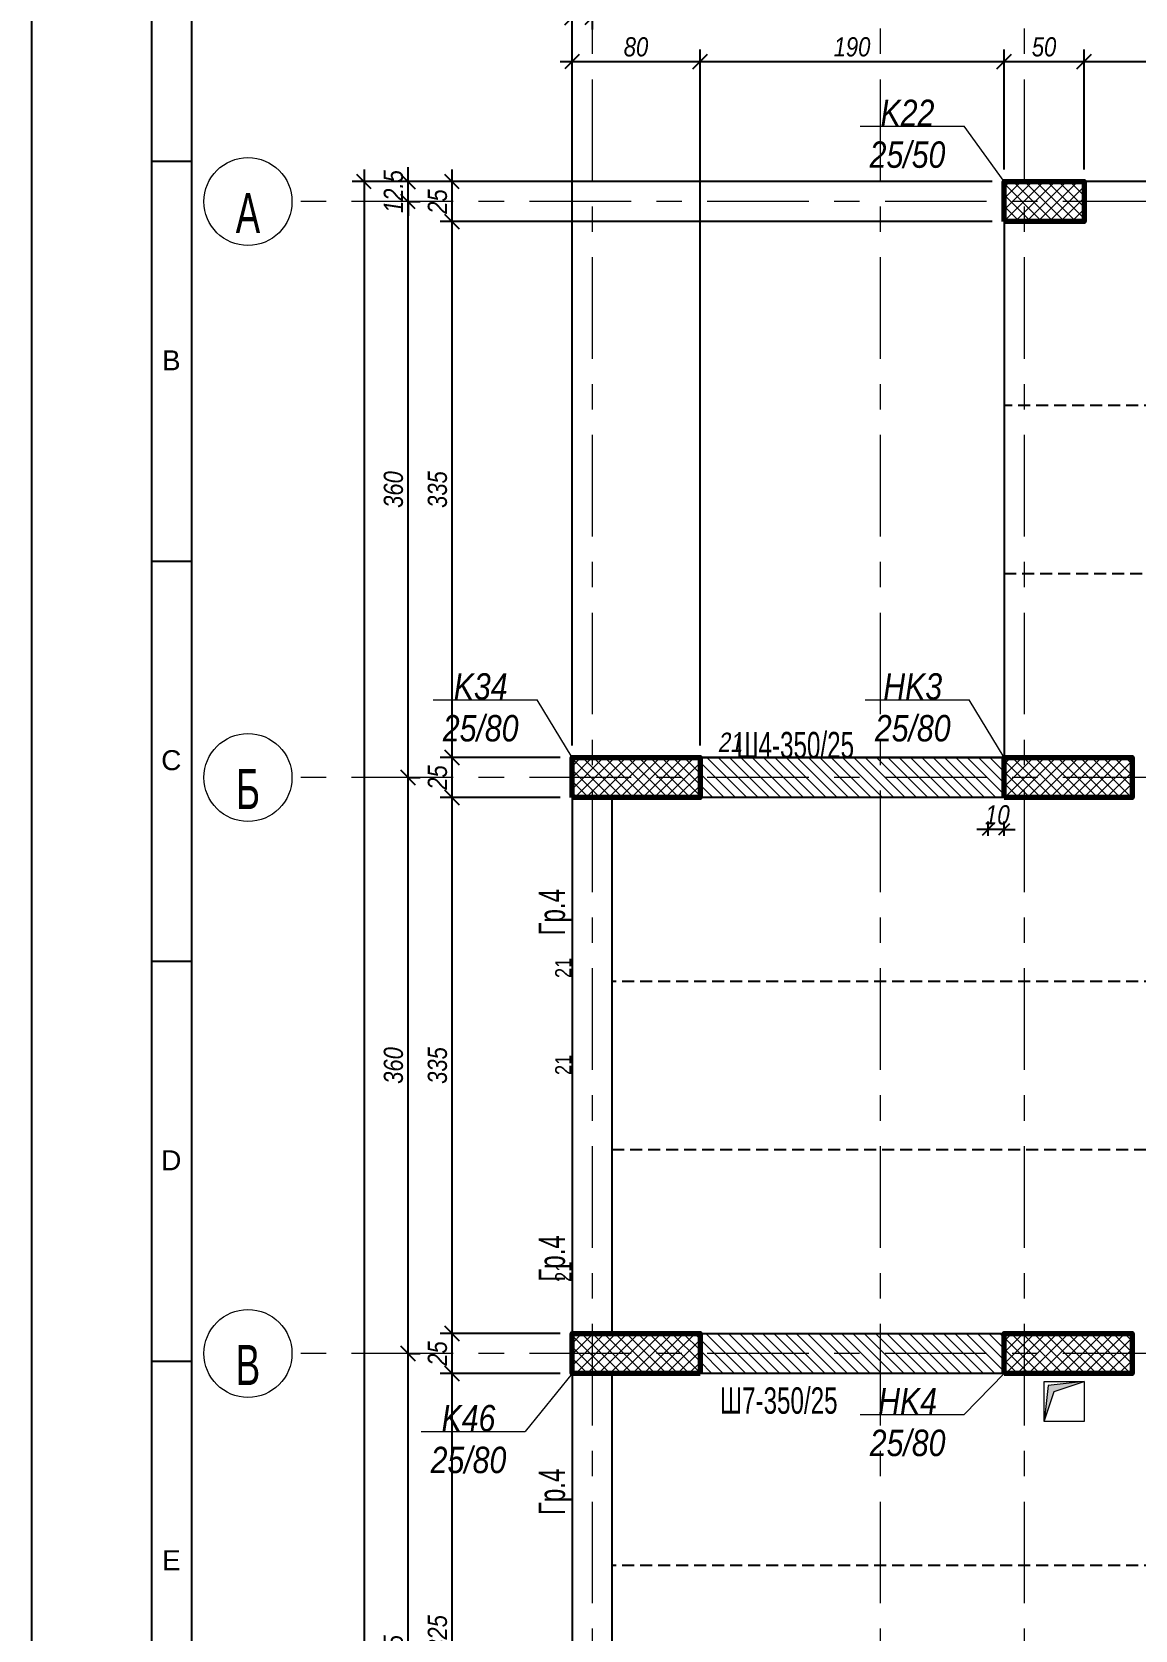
# Model space of a CAD drawing. Header units: millimetres. Extents: x 15565 to 20040, y -491 to 2778.
# Drawn here: x 15565 to 16255, y 1261 to 2260 of the extents above; entities that cross this region are included whole.
import ezdxf

# ---------------------------------------------------------------- set-up
doc = ezdxf.new("R2010")
doc.units = ezdxf.units.MM
doc.header["$PDMODE"] = 35
for name, pattern in [('Grid Line', [111.125, 63.5, -15.875, 15.875, -15.875]), ('HIDDEN', [0.375, 0.25, -0.125]), ('Hidden 3mm', [22.5, 15, -7.5])]:
    doc.linetypes.add(name, pattern=pattern)
doc.layers.get('Defpoints').update_dxf_attribs({"color": 6})
for name, color, linetype, lineweight in [('A-ANNO-DIMS', 41, 'Continuous', 9), ('A-DETL-GENF', 92, 'Continuous', 18), ('A-FLOR', 132, 'Continuous', 25), ('A-WALL-IDEN', 52, 'Continuous', 9), ('A-WALL-PATT', 7, 'Continuous', 50), ('C- оси', 1, 'Continuous', 9), ('S-COLS', 126, 'Continuous', 70), ('S-COLS-IDEN', 50, 'Continuous', 9), ('S-COLS_H', 7, 'Continuous', 70), ('S-GRID-оси', 1, 'Continuous', 9), ('греди', 4, 'Continuous', 25), ('гредиConcrete', 4, 'Continuous', 25), ('гредиOther', 4, 'Continuous', 25), ('стени', 3, 'Continuous', 25)]:
    doc.layers.add(name, color=color, linetype=linetype, lineweight=lineweight)
for name, color, linetype in [('Com_Label', 9, 'Continuous'), ('GA_X', 41, 'Continuous'), ('GA_Y', 41, 'Continuous'), ('ramka_1', 136, 'Continuous')]:
    doc.layers.add(name, color=color, linetype=linetype)
doc.styles.add('Arial', font='arial.ttf')
doc.styles.add('Arial Narrow', font='ARIALN.TTF', dxfattribs={"width": 0.8, "height": 25})
doc.styles.add('Arial Narrow_2', font='ARIALN.TTF', dxfattribs={"width": 0.8, "height": 16.5})
doc.styles.add('Arial Narrow_I', font='ARIALNI.TTF', dxfattribs={"height": 12})
doc.styles.add('Arial Narrow_I_1', font='ARIALNI.TTF', dxfattribs={"height": 16.5})
doc.styles.add('arn', font='ARIALN.TTF')
doc.styles.add('text', font='ARIALN.TTF', dxfattribs={"oblique": 10})
doc.dimstyles.new('arm', dxfattribs={"dimtxt": 10, "dimasz": 7, "dimexe": 5, "dimexo": 5, "dimgap": 3, "dimtad": 1, "dimdec": 1, "dimrnd": 0.5, "dimzin": 9, "dimtxsty": 'arn', "dimblk": 'OBLIQUE', "dimcen": -2.5, "dimdle": 5, "dimse1": 1, "dimse2": 1, "dimsd1": 1, "dimsd2": 1, "dimclrd": 256, "dimclre": 256, "dimclrt": 21, "dimadec": 0, "dimazin": 0, "dimtfac": 1, "dimtdec": 1, "dimtix": 1, "dimtmove": 2, "dimatfit": 3, "dimldrblk": 'DOT', "dimfxl": 1, "dimlwd": -1, "dimlwe": -1, "dimarcsym": 0})
doc.dimstyles.new('S&P', dxfattribs={"dimtxt": 12, "dimasz": 7, "dimexe": 5, "dimexo": 5, "dimgap": 3, "dimtad": 1, "dimdec": 1, "dimrnd": 0.5, "dimzin": 9, "dimtxsty": 'text', "dimblk": 'OBLIQUE', "dimcen": -2.5, "dimdle": 5, "dimclrd": 256, "dimclre": 256, "dimclrt": 21, "dimadec": 0, "dimazin": 0, "dimtfac": 1, "dimtdec": 1, "dimtix": 1, "dimtmove": 2, "dimatfit": 3, "dimldrblk": 'DOT', "dimfxl": 1, "dimlwd": -1, "dimlwe": -1, "dimarcsym": 0})
doc.dimstyles.new('Външни_дименсии_0_5_3', dxfattribs={"dimscale": 30.48, "dimtxt": 12.281172, "dimasz": 0.295276, "dimexe": 0.246063, "dimexo": 0.246063, "dimgap": 0.098425, "dimtad": 1, "dimdec": 1, "dimrnd": 0.5, "dimdsep": 46, "dimtxsty": 'Arial Narrow_I', "dimblk1": 'OBLIQUE', "dimblk2": 'OBLIQUE', "dimsah": 1, "dimcen": 0.09, "dimdle": 0.246063, "dimazin": 0, "dimtfac": 1, "dimtdec": 4, "dimtix": 1, "dimtmove": 0, "dimatfit": 3, "dimfxl": 1, "dimtvp": 1, "dimtolj": 1, "dimtzin": 0, "dimarcsym": 0})
pattern_1 = [(135, (-14351.6817, 4115.3176), (-3.5355339, -3.5355339), [])]
pattern_2 = [(45, (-14351.6817, 4115.3176), (-3.5355339, 3.5355339), []), (135, (-14351.6817, 4115.3176), (-3.5355339, -3.5355339), [])]

# ---------------------------------------------------------------- blocks, each defined once
blk = doc.blocks.new('*D10')
at = {"layer": 'Defpoints', "color": 0, "transparency": 16777216}
for p in [(15905.46, 1685.17), (15905.46, 1685.17), (15905.46, 1664.17)]:
    blk.add_point(p, dxfattribs=at)
at = {"layer": 'GA_X', "color": 21, "transparency": 16777216, "insert": (15897.44, 1674.67), "char_height": 10, "attachment_point": 5, "rotation": 90, "style": 'arn'}
blk.add_mtext('21', dxfattribs=at)
blk = doc.blocks.new('_Dot')
at = {"color": 0, "linetype": 'ByBlock', "lineweight": -2}
blk.add_line((-0.5, 0), (-1, 0), dxfattribs=at)
at = {"color": 0, "linetype": 'ByBlock', "const_width": 0.5}
blk.add_lwpolyline([(-0.25, 0, 1), (0.25, 0, 1)], format="xyb", close=True, dxfattribs=at)
blk = doc.blocks.new('_Oblique')
at = {"color": 0, "linetype": 'ByBlock', "lineweight": -2}
blk.add_line((-0.5, -0.5), (0.5, 0.5), dxfattribs=at)
blk = doc.blocks.new('*D12')
at = {"layer": 'Defpoints', "color": 0, "transparency": 16777216}
for p in [(15905.46, 1495.25), (15905.46, 1495.25), (15905.46, 1474.25)]:
    blk.add_point(p, dxfattribs=at)
at = {"layer": 'GA_X', "color": 21, "transparency": 16777216, "insert": (15897.44, 1484.75), "char_height": 10, "attachment_point": 5, "rotation": 90, "style": 'arn'}
blk.add_mtext('21', dxfattribs=at)
blk = doc.blocks.new('*D62')
at = {"layer": 'Defpoints', "color": 0, "transparency": 16777216}
for p in [(15905.46, 1624.54), (15905.46, 1624.54), (15905.46, 1603.54)]:
    blk.add_point(p, dxfattribs=at)
at = {"layer": 'GA_X', "color": 21, "transparency": 16777216, "insert": (15897.44, 1614.04), "char_height": 10, "attachment_point": 5, "rotation": 90, "style": 'arn'}
blk.add_mtext('21', dxfattribs=at)
blk = doc.blocks.new('*D125')
at = {"layer": 'Defpoints', "color": 0, "transparency": 16777216}
for p in [(16162.96, 1761.12), (16162.96, 1752.29), (16172.96, 1752.29)]:
    blk.add_point(p, dxfattribs=at)
at = {"layer": 'GA_Y', "transparency": 16777216}
for p, q in [((16162.96, 1761.12), (16155.96, 1761.12)), ((16162.96, 1757.29), (16162.96, 1766.12)), ((16172.96, 1761.12), (16162.96, 1761.12)), ((16172.96, 1757.29), (16172.96, 1766.12)), ((16172.96, 1761.12), (16179.96, 1761.12))]:
    blk.add_line(p, q, dxfattribs=at)
at = {"layer": 'GA_Y', "transparency": 16777216, "xscale": 7, "yscale": 7, "zscale": 7}
blk.add_blockref('_Oblique', (16162.96, 1761.12), dxfattribs=at)
at = {"layer": 'GA_Y', "transparency": 16777216, "xscale": 7, "yscale": 7, "zscale": 7, "rotation": 180}
blk.add_blockref('_Oblique', (16172.96, 1761.12), dxfattribs=at)
at = {"layer": 'GA_Y', "color": 21, "transparency": 16777216, "insert": (16167.96, 1770.24), "char_height": 12, "attachment_point": 5, "style": 'text'}
blk.add_mtext('10', dxfattribs=at)
blk = doc.blocks.new('*D197')
at = {"layer": 'Defpoints', "color": 0, "transparency": 16777216}
for p in [(15991.1, 1803.66), (16012.1, 1803.66), (16012.1, 1803.66)]:
    blk.add_point(p, dxfattribs=at)
at = {"layer": 'GA_Y', "color": 21, "transparency": 16777216, "insert": (16001.6, 1815.69), "char_height": 12, "attachment_point": 5, "style": 'text'}
blk.add_mtext('21', dxfattribs=at)
blk = doc.blocks.new('_None')
blk = doc.blocks.new('Grid - M_Grid Head - Extreme-2650093-КОФРАЖЕН ПЛАН НА КОТА _14_88 - L5')
at = {"layer": 'S-GRID-оси'}
blk.add_circle((0, 0), 0.55, dxfattribs=at)
blk = doc.blocks.new('Таг колона - Таг колона-2887543-КОФРАЖЕН ПЛАН НА КОТА _14_88 - L5')
at = {"layer": 'S-COLS-IDEN'}
blk.add_line((-0.613, 0), (0.687, 0), dxfattribs=at)
blk = doc.blocks.new('*D333')
at = {"layer": 'A-ANNO-DIMS', "color": 0, "lineweight": -2, "transparency": 16777216}
for p, q in [((15773.01, 2173.66), (15773.01, 198.66)), ((16165.46, 2166.16), (15765.51, 2166.16)), ((16075.46, 206.16), (15765.51, 206.16))]:
    blk.add_line(p, q, dxfattribs=at)
at = {"layer": 'Defpoints', "color": 0, "transparency": 16777216}
for p in [(16172.96, 2166.16), (15773.01, 206.16), (16082.96, 206.16)]:
    blk.add_point(p, dxfattribs=at)
at = {"layer": 'A-ANNO-DIMS', "color": 0, "lineweight": -2, "transparency": 16777216, "xscale": 9, "yscale": 9, "zscale": 9}
for p, rotation in [((15773.01, 2166.16), 90), ((15773.01, 206.16), 270)]:
    blk.add_blockref('_Oblique', p, dxfattribs=dict(at, rotation=rotation))
at = {"layer": 'A-ANNO-DIMS', "color": 0, "transparency": 16777216, "insert": (15763.89, 1186.16), "char_height": 12, "width": 36.4926, "attachment_point": 5, "rotation": 90, "style": 'Arial Narrow_I'}
blk.add_mtext('\\A1;1960', dxfattribs=at)
blk = doc.blocks.new('*D334')
at = {"layer": 'A-ANNO-DIMS', "color": 0, "lineweight": -2, "transparency": 16777216}
for p, q in [((15902.96, 1813.66), (15902.96, 2248.66)), ((15982.96, 1813.66), (15982.96, 2248.66)), ((15895.46, 2241.16), (15990.46, 2241.16))]:
    blk.add_line(p, q, dxfattribs=at)
at = {"layer": 'Defpoints', "color": 0, "transparency": 16777216}
for p in [(15982.96, 2241.16), (15902.96, 1806.16), (15982.96, 1806.16)]:
    blk.add_point(p, dxfattribs=at)
at = {"layer": 'A-ANNO-DIMS', "color": 0, "lineweight": -2, "transparency": 16777216, "xscale": 9, "yscale": 9, "zscale": 9, "rotation": 180}
blk.add_blockref('_Oblique', (15902.96, 2241.16), dxfattribs=at)
at = {"layer": 'A-ANNO-DIMS', "color": 0, "lineweight": -2, "transparency": 16777216, "xscale": 9, "yscale": 9, "zscale": 9}
blk.add_blockref('_Oblique', (15982.96, 2241.16), dxfattribs=at)
at = {"layer": 'A-ANNO-DIMS', "color": 0, "transparency": 16777216, "insert": (15942.96, 2250.29), "char_height": 12, "width": 18.2463, "attachment_point": 5, "style": 'Arial Narrow_I'}
blk.add_mtext('\\A1;80', dxfattribs=at)
blk = doc.blocks.new('*D335')
at = {"layer": 'A-ANNO-DIMS', "color": 0, "lineweight": -2, "transparency": 16777216}
for p, q in [((15982.96, 1813.66), (15982.96, 2248.66)), ((16172.96, 2173.66), (16172.96, 2248.66)), ((15975.46, 2241.16), (16180.46, 2241.16))]:
    blk.add_line(p, q, dxfattribs=at)
at = {"layer": 'Defpoints', "color": 0, "transparency": 16777216}
for p in [(16172.96, 2241.16), (16172.96, 2166.16), (15982.96, 1806.16)]:
    blk.add_point(p, dxfattribs=at)
at = {"layer": 'A-ANNO-DIMS', "color": 0, "lineweight": -2, "transparency": 16777216, "xscale": 9, "yscale": 9, "zscale": 9, "rotation": 180}
blk.add_blockref('_Oblique', (15982.96, 2241.16), dxfattribs=at)
at = {"layer": 'A-ANNO-DIMS', "color": 0, "lineweight": -2, "transparency": 16777216, "xscale": 9, "yscale": 9, "zscale": 9}
blk.add_blockref('_Oblique', (16172.96, 2241.16), dxfattribs=at)
at = {"layer": 'A-ANNO-DIMS', "color": 0, "transparency": 16777216, "insert": (16077.96, 2250.29), "char_height": 12, "width": 27.3695, "attachment_point": 5, "style": 'Arial Narrow_I'}
blk.add_mtext('\\A1;190', dxfattribs=at)
blk = doc.blocks.new('*D336')
at = {"layer": 'A-ANNO-DIMS', "color": 0, "lineweight": -2, "transparency": 16777216}
for p, q in [((16172.96, 2173.66), (16172.96, 2248.66)), ((16222.96, 2173.66), (16222.96, 2248.66)), ((16165.46, 2241.16), (16230.46, 2241.16))]:
    blk.add_line(p, q, dxfattribs=at)
at = {"layer": 'Defpoints', "color": 0, "transparency": 16777216}
for p in [(16222.96, 2241.16), (16172.96, 2166.16), (16222.96, 2166.16)]:
    blk.add_point(p, dxfattribs=at)
at = {"layer": 'A-ANNO-DIMS', "color": 0, "lineweight": -2, "transparency": 16777216, "xscale": 9, "yscale": 9, "zscale": 9, "rotation": 180}
blk.add_blockref('_Oblique', (16172.96, 2241.16), dxfattribs=at)
at = {"layer": 'A-ANNO-DIMS', "color": 0, "lineweight": -2, "transparency": 16777216, "xscale": 9, "yscale": 9, "zscale": 9}
blk.add_blockref('_Oblique', (16222.96, 2241.16), dxfattribs=at)
at = {"layer": 'A-ANNO-DIMS', "color": 0, "transparency": 16777216, "insert": (16197.96, 2250.29), "char_height": 12, "width": 18.2463, "attachment_point": 5, "style": 'Arial Narrow_I'}
blk.add_mtext('\\A1;50', dxfattribs=at)
blk = doc.blocks.new('*D337')
at = {"layer": 'A-ANNO-DIMS', "color": 0, "lineweight": -2, "transparency": 16777216}
for p, q in [((16222.96, 2173.66), (16222.96, 2248.66)), ((16822.96, 2173.66), (16822.96, 2248.66)), ((16215.46, 2241.16), (16830.46, 2241.16))]:
    blk.add_line(p, q, dxfattribs=at)
at = {"layer": 'Defpoints', "color": 0, "transparency": 16777216}
for p in [(16822.96, 2241.16), (16222.96, 2166.16), (16822.96, 2166.16)]:
    blk.add_point(p, dxfattribs=at)
at = {"layer": 'A-ANNO-DIMS', "color": 0, "lineweight": -2, "transparency": 16777216, "xscale": 9, "yscale": 9, "zscale": 9, "rotation": 180}
blk.add_blockref('_Oblique', (16222.96, 2241.16), dxfattribs=at)
at = {"layer": 'A-ANNO-DIMS', "color": 0, "lineweight": -2, "transparency": 16777216, "xscale": 9, "yscale": 9, "zscale": 9}
blk.add_blockref('_Oblique', (16822.96, 2241.16), dxfattribs=at)
at = {"layer": 'A-ANNO-DIMS', "color": 0, "transparency": 16777216, "insert": (16522.96, 2250.29), "char_height": 12, "width": 27.3695, "attachment_point": 5, "style": 'Arial Narrow_I'}
blk.add_mtext('\\A1;600', dxfattribs=at)
blk = doc.blocks.new('*D351')
at = {"layer": 'A-ANNO-DIMS', "color": 0, "lineweight": -2, "transparency": 16777216}
for p, q in [((15902.96, 2268.66), (15893.96, 2268.66)), ((15902.96, 1813.66), (15902.96, 2276.16)), ((15902.96, 2268.66), (15915.46, 2268.66)), ((15915.46, 2268.66), (15924.46, 2268.66)), ((15915.46, 2267.53), (15915.46, 2261.16))]:
    blk.add_line(p, q, dxfattribs=at)
at = {"layer": 'Defpoints', "color": 0, "transparency": 16777216}
for p in [(15915.46, 2275.03), (15915.46, 2268.66), (15902.96, 1806.16)]:
    blk.add_point(p, dxfattribs=at)
at = {"layer": 'A-ANNO-DIMS', "color": 0, "lineweight": -2, "transparency": 16777216, "xscale": 9, "yscale": 9, "zscale": 9}
blk.add_blockref('_Oblique', (15902.96, 2268.66), dxfattribs=at)
at = {"layer": 'A-ANNO-DIMS', "color": 0, "lineweight": -2, "transparency": 16777216, "xscale": 9, "yscale": 9, "zscale": 9, "rotation": 180}
blk.add_blockref('_Oblique', (15915.46, 2268.66), dxfattribs=at)
at = {"layer": 'A-ANNO-DIMS', "color": 0, "transparency": 16777216, "insert": (15909.21, 2277.79), "char_height": 12, "width": 32.048, "attachment_point": 5, "style": 'Arial Narrow_I'}
blk.add_mtext('\\A1;12.5', dxfattribs=at)
blk = doc.blocks.new('*D363')
at = {"layer": 'A-ANNO-DIMS', "color": 0, "lineweight": -2, "transparency": 16777216}
for p, q in [((15902.96, 1813.66), (15902.96, 2303.66)), ((18542.96, 1813.66), (18542.96, 2303.66)), ((15895.46, 2296.16), (18550.46, 2296.16))]:
    blk.add_line(p, q, dxfattribs=at)
at = {"layer": 'Defpoints', "color": 0, "transparency": 16777216}
for p in [(18542.96, 2296.16), (15902.96, 1806.16), (18542.96, 1806.16)]:
    blk.add_point(p, dxfattribs=at)
at = {"layer": 'A-ANNO-DIMS', "color": 0, "lineweight": -2, "transparency": 16777216, "xscale": 9, "yscale": 9, "zscale": 9, "rotation": 180}
blk.add_blockref('_Oblique', (15902.96, 2296.16), dxfattribs=at)
at = {"layer": 'A-ANNO-DIMS', "color": 0, "lineweight": -2, "transparency": 16777216, "xscale": 9, "yscale": 9, "zscale": 9}
blk.add_blockref('_Oblique', (18542.96, 2296.16), dxfattribs=at)
at = {"layer": 'A-ANNO-DIMS', "color": 0, "transparency": 16777216, "insert": (17222.96, 2305.29), "char_height": 12, "width": 36.4926, "attachment_point": 5, "style": 'Arial Narrow_I'}
blk.add_mtext('\\A1;2640', dxfattribs=at)
blk = doc.blocks.new('*D308')
at = {"layer": 'A-ANNO-DIMS', "color": 0, "lineweight": -2, "transparency": 16777216}
for p, q in [((15828.01, 1088.66), (15828.01, 1428.66)), ((15895.46, 1421.16), (15820.51, 1421.16)), ((15895.46, 1096.16), (15820.51, 1096.16))]:
    blk.add_line(p, q, dxfattribs=at)
at = {"layer": 'Defpoints', "color": 0, "transparency": 16777216}
for p in [(15828.01, 1421.16), (15902.96, 1421.16), (15902.96, 1096.16)]:
    blk.add_point(p, dxfattribs=at)
at = {"layer": 'A-ANNO-DIMS', "color": 0, "lineweight": -2, "transparency": 16777216, "xscale": 9, "yscale": 9, "zscale": 9}
for p, rotation in [((15828.01, 1421.16), 90), ((15828.01, 1096.16), 270)]:
    blk.add_blockref('_Oblique', p, dxfattribs=dict(at, rotation=rotation))
at = {"layer": 'A-ANNO-DIMS', "color": 0, "transparency": 16777216, "insert": (15818.89, 1258.66), "char_height": 12, "width": 27.3695, "attachment_point": 5, "rotation": 90, "style": 'Arial Narrow_I'}
blk.add_mtext('\\A1;325', dxfattribs=at)
blk = doc.blocks.new('*D309')
at = {"layer": 'A-ANNO-DIMS', "color": 0, "lineweight": -2, "transparency": 16777216}
for p, q in [((15828.01, 1413.66), (15828.01, 1453.66)), ((15895.46, 1446.16), (15820.51, 1446.16)), ((15895.46, 1421.16), (15820.51, 1421.16))]:
    blk.add_line(p, q, dxfattribs=at)
at = {"layer": 'Defpoints', "color": 0, "transparency": 16777216}
for p in [(15828.01, 1446.16), (15902.96, 1446.16), (15902.96, 1421.16)]:
    blk.add_point(p, dxfattribs=at)
at = {"layer": 'A-ANNO-DIMS', "color": 0, "lineweight": -2, "transparency": 16777216, "xscale": 9, "yscale": 9, "zscale": 9}
for p, rotation in [((15828.01, 1446.16), 90), ((15828.01, 1421.16), 270)]:
    blk.add_blockref('_Oblique', p, dxfattribs=dict(at, rotation=rotation))
at = {"layer": 'A-ANNO-DIMS', "color": 0, "transparency": 16777216, "insert": (15818.89, 1433.66), "char_height": 12, "width": 18.2463, "attachment_point": 5, "rotation": 90, "style": 'Arial Narrow_I'}
blk.add_mtext('\\A1;25', dxfattribs=at)
blk = doc.blocks.new('*D310')
at = {"layer": 'A-ANNO-DIMS', "color": 0, "lineweight": -2, "transparency": 16777216}
for p, q in [((15828.01, 1438.66), (15828.01, 1788.66)), ((15895.46, 1781.16), (15820.51, 1781.16)), ((15895.46, 1446.16), (15820.51, 1446.16))]:
    blk.add_line(p, q, dxfattribs=at)
at = {"layer": 'Defpoints', "color": 0, "transparency": 16777216}
for p in [(15828.01, 1781.16), (15902.96, 1781.16), (15902.96, 1446.16)]:
    blk.add_point(p, dxfattribs=at)
at = {"layer": 'A-ANNO-DIMS', "color": 0, "lineweight": -2, "transparency": 16777216, "xscale": 9, "yscale": 9, "zscale": 9}
for p, rotation in [((15828.01, 1781.16), 90), ((15828.01, 1446.16), 270)]:
    blk.add_blockref('_Oblique', p, dxfattribs=dict(at, rotation=rotation))
at = {"layer": 'A-ANNO-DIMS', "color": 0, "transparency": 16777216, "insert": (15818.89, 1613.66), "char_height": 12, "width": 27.3695, "attachment_point": 5, "rotation": 90, "style": 'Arial Narrow_I'}
blk.add_mtext('\\A1;335', dxfattribs=at)
blk = doc.blocks.new('*D311')
at = {"layer": 'A-ANNO-DIMS', "color": 0, "lineweight": -2, "transparency": 16777216}
for p, q in [((15828.01, 1773.66), (15828.01, 1813.66)), ((15895.46, 1806.16), (15820.51, 1806.16)), ((15895.46, 1781.16), (15820.51, 1781.16))]:
    blk.add_line(p, q, dxfattribs=at)
at = {"layer": 'Defpoints', "color": 0, "transparency": 16777216}
for p in [(15828.01, 1806.16), (15902.96, 1806.16), (15902.96, 1781.16)]:
    blk.add_point(p, dxfattribs=at)
at = {"layer": 'A-ANNO-DIMS', "color": 0, "lineweight": -2, "transparency": 16777216, "xscale": 9, "yscale": 9, "zscale": 9}
for p, rotation in [((15828.01, 1806.16), 90), ((15828.01, 1781.16), 270)]:
    blk.add_blockref('_Oblique', p, dxfattribs=dict(at, rotation=rotation))
at = {"layer": 'A-ANNO-DIMS', "color": 0, "transparency": 16777216, "insert": (15818.89, 1793.66), "char_height": 12, "width": 18.2463, "attachment_point": 5, "rotation": 90, "style": 'Arial Narrow_I'}
blk.add_mtext('\\A1;25', dxfattribs=at)
blk = doc.blocks.new('*D312')
at = {"layer": 'A-ANNO-DIMS', "color": 0, "lineweight": -2, "transparency": 16777216}
for p, q in [((15828.01, 1798.66), (15828.01, 2148.66)), ((16165.46, 2141.16), (15820.51, 2141.16)), ((15895.46, 1806.16), (15820.51, 1806.16))]:
    blk.add_line(p, q, dxfattribs=at)
at = {"layer": 'Defpoints', "color": 0, "transparency": 16777216}
for p in [(15828.01, 2141.16), (16172.96, 2141.16), (15902.96, 1806.16)]:
    blk.add_point(p, dxfattribs=at)
at = {"layer": 'A-ANNO-DIMS', "color": 0, "lineweight": -2, "transparency": 16777216, "xscale": 9, "yscale": 9, "zscale": 9}
for p, rotation in [((15828.01, 2141.16), 90), ((15828.01, 1806.16), 270)]:
    blk.add_blockref('_Oblique', p, dxfattribs=dict(at, rotation=rotation))
at = {"layer": 'A-ANNO-DIMS', "color": 0, "transparency": 16777216, "insert": (15818.89, 1973.66), "char_height": 12, "width": 27.3695, "attachment_point": 5, "rotation": 90, "style": 'Arial Narrow_I'}
blk.add_mtext('\\A1;335', dxfattribs=at)
blk = doc.blocks.new('*D313')
at = {"layer": 'A-ANNO-DIMS', "color": 0, "lineweight": -2, "transparency": 16777216}
for p, q in [((15828.01, 2133.66), (15828.01, 2173.66)), ((16165.46, 2166.16), (15820.51, 2166.16)), ((16165.46, 2141.16), (15820.51, 2141.16))]:
    blk.add_line(p, q, dxfattribs=at)
at = {"layer": 'Defpoints', "color": 0, "transparency": 16777216}
for p in [(15828.01, 2166.16), (16172.96, 2166.16), (16172.96, 2141.16)]:
    blk.add_point(p, dxfattribs=at)
at = {"layer": 'A-ANNO-DIMS', "color": 0, "lineweight": -2, "transparency": 16777216, "xscale": 9, "yscale": 9, "zscale": 9}
for p, rotation in [((15828.01, 2166.16), 90), ((15828.01, 2141.16), 270)]:
    blk.add_blockref('_Oblique', p, dxfattribs=dict(at, rotation=rotation))
at = {"layer": 'A-ANNO-DIMS', "color": 0, "transparency": 16777216, "insert": (15818.89, 2153.66), "char_height": 12, "width": 18.2463, "attachment_point": 5, "rotation": 90, "style": 'Arial Narrow_I'}
blk.add_mtext('\\A1;25', dxfattribs=at)
blk = doc.blocks.new('*D317')
at = {"layer": 'A-ANNO-DIMS', "color": 0, "lineweight": -2, "transparency": 16777216}
for p, q in [((15800.51, 1051.16), (15800.51, 1441.16)), ((15801.65, 1433.66), (15808.01, 1433.66)), ((15801.65, 1058.66), (15808.01, 1058.66))]:
    blk.add_line(p, q, dxfattribs=at)
at = {"layer": 'Defpoints', "color": 0, "transparency": 16777216}
for p in [(15794.15, 1433.66), (15800.51, 1433.66), (15794.15, 1058.66)]:
    blk.add_point(p, dxfattribs=at)
at = {"layer": 'A-ANNO-DIMS', "color": 0, "lineweight": -2, "transparency": 16777216, "xscale": 9, "yscale": 9, "zscale": 9}
for p, rotation in [((15800.51, 1433.66), 90), ((15800.51, 1058.66), 270)]:
    blk.add_blockref('_Oblique', p, dxfattribs=dict(at, rotation=rotation))
at = {"layer": 'A-ANNO-DIMS', "color": 0, "transparency": 16777216, "insert": (15791.39, 1246.16), "char_height": 12, "width": 27.3695, "attachment_point": 5, "rotation": 90, "style": 'Arial Narrow_I'}
blk.add_mtext('\\A1;375', dxfattribs=at)
blk = doc.blocks.new('*D318')
at = {"layer": 'A-ANNO-DIMS', "color": 0, "lineweight": -2, "transparency": 16777216}
for p, q in [((15800.51, 1426.16), (15800.51, 1801.16)), ((15801.65, 1793.66), (15808.01, 1793.66)), ((15801.65, 1433.66), (15808.01, 1433.66))]:
    blk.add_line(p, q, dxfattribs=at)
at = {"layer": 'Defpoints', "color": 0, "transparency": 16777216}
for p in [(15794.15, 1793.66), (15800.51, 1793.66), (15794.15, 1433.66)]:
    blk.add_point(p, dxfattribs=at)
at = {"layer": 'A-ANNO-DIMS', "color": 0, "lineweight": -2, "transparency": 16777216, "xscale": 9, "yscale": 9, "zscale": 9}
for p, rotation in [((15800.51, 1793.66), 90), ((15800.51, 1433.66), 270)]:
    blk.add_blockref('_Oblique', p, dxfattribs=dict(at, rotation=rotation))
at = {"layer": 'A-ANNO-DIMS', "color": 0, "transparency": 16777216, "insert": (15791.39, 1613.66), "char_height": 12, "width": 27.3695, "attachment_point": 5, "rotation": 90, "style": 'Arial Narrow_I'}
blk.add_mtext('\\A1;360', dxfattribs=at)
blk = doc.blocks.new('*D319')
at = {"layer": 'A-ANNO-DIMS', "color": 0, "lineweight": -2, "transparency": 16777216}
for p, q in [((15800.51, 1786.16), (15800.51, 2161.16)), ((15801.65, 2153.66), (15808.01, 2153.66)), ((15801.65, 1793.66), (15808.01, 1793.66))]:
    blk.add_line(p, q, dxfattribs=at)
at = {"layer": 'Defpoints', "color": 0, "transparency": 16777216}
for p in [(15794.15, 2153.66), (15800.51, 2153.66), (15794.15, 1793.66)]:
    blk.add_point(p, dxfattribs=at)
at = {"layer": 'A-ANNO-DIMS', "color": 0, "lineweight": -2, "transparency": 16777216, "xscale": 9, "yscale": 9, "zscale": 9}
for p, rotation in [((15800.51, 2153.66), 90), ((15800.51, 1793.66), 270)]:
    blk.add_blockref('_Oblique', p, dxfattribs=dict(at, rotation=rotation))
at = {"layer": 'A-ANNO-DIMS', "color": 0, "transparency": 16777216, "insert": (15791.39, 1973.66), "char_height": 12, "width": 27.3695, "attachment_point": 5, "rotation": 90, "style": 'Arial Narrow_I'}
blk.add_mtext('\\A1;360', dxfattribs=at)
blk = doc.blocks.new('*D320')
at = {"layer": 'A-ANNO-DIMS', "color": 0, "lineweight": -2, "transparency": 16777216}
for p, q in [((15800.51, 2166.16), (15800.51, 2175.16)), ((16165.46, 2166.16), (15793.01, 2166.16)), ((15800.51, 2153.66), (15800.51, 2166.16)), ((15800.51, 2153.66), (15800.51, 2144.66)), ((15801.65, 2153.66), (15808.01, 2153.66))]:
    blk.add_line(p, q, dxfattribs=at)
at = {"layer": 'Defpoints', "color": 0, "transparency": 16777216}
for p in [(15800.51, 2166.16), (16172.96, 2166.16), (15794.15, 2153.66)]:
    blk.add_point(p, dxfattribs=at)
at = {"layer": 'A-ANNO-DIMS', "color": 0, "lineweight": -2, "transparency": 16777216, "xscale": 9, "yscale": 9, "zscale": 9}
for p, rotation in [((15800.51, 2166.16), 270), ((15800.51, 2153.66), 90)]:
    blk.add_blockref('_Oblique', p, dxfattribs=dict(at, rotation=rotation))
at = {"layer": 'A-ANNO-DIMS', "color": 0, "transparency": 16777216, "insert": (15791.39, 2159.91), "char_height": 12, "width": 32.048, "attachment_point": 5, "rotation": 90, "style": 'Arial Narrow_I'}
blk.add_mtext('\\A1;12.5', dxfattribs=at)
blk = doc.blocks.new('60x90')
at = {"layer": 'ramka_1', "color": 26, "linetype": 'Continuous'}
for p, q in [((100, -300), (75, -300)), ((100, -550), (75, -550)), ((100, -800), (75, -800)), ((100, -1050), (75, -1050))]:
    blk.add_line(p, q, dxfattribs=at)
at = {"layer": 'ramka_1', "linetype": 'Continuous'}
for points in [[(0, 0), (4475, 0), (4475, -2970), (0, -2970)], [(75, -25), (4450, -25), (4450, -2945), (75, -2945)], [(100, -50), (4425, -50), (4425, -2920), (100, -2920)]]:
    blk.add_lwpolyline(points, close=True, dxfattribs=at)
at = {"layer": 'Com_Label', "char_height": 12.5, "width": 1612.5661, "attachment_point": 5, "rotation": 0.00059, "style": 'Arial'}
for s, insert in [('B', (87.07, -424.24)), ('C', (87.07, -674.24)), ('D', (87.07, -924.24)), ('E', (87.07, -1174.24))]:
    blk.add_mtext(s, dxfattribs=dict(at, insert=insert))
blk = doc.blocks.new('Отвор плоча правоъгълен_1 - Отвор плоча правоъгълен_1-3785099-КОФРАЖЕН ПЛАН НА КОТА _14_88 - L5')
at = {"layer": 'греди', "linetype": 'Hidden 3mm', "lineweight": 18}
blk.add_hatch(color=9, dxfattribs=at).paths.add_polyline_path([(-12.5, -12.5), (-6.25, 6.25), (12.5, 12.5), (-10, 10)])
at = {"layer": 'A-DETL-GENF', "color": 142}
for p, q in [((-12.5, 12.5), (12.5, 12.5)), ((-12.5, -12.5), (-12.5, 12.5)), ((-10, 10), (-12.5, -12.5)), ((12.5, 12.5), (-10, 10)), ((-6.25, 6.25), (12.5, 12.5)), ((12.5, 12.5), (12.5, -12.5)), ((-12.5, -12.5), (-6.25, 6.25)), ((12.5, -12.5), (-12.5, -12.5))]:
    blk.add_line(p, q, dxfattribs=at)

msp = doc.modelspace()

# ---------------------------------------------------------------- hatches: boundary and pattern name
at = {"layer": 'A-WALL-PATT', "lineweight": 18}
h = msp.add_hatch(dxfattribs=at)
h.set_pattern_fill('FP_2', color=250, style=0, pattern_type=2)
h.set_pattern_definition(pattern_1)
h.paths.add_polyline_path([(16172.96, 1781.16), (16172.96, 1806.16), (15982.96, 1806.16), (15982.96, 1781.16)])
h = msp.add_hatch(dxfattribs=at)
h.set_pattern_fill('FP_2', color=250, style=0, pattern_type=2)
h.set_pattern_definition(pattern_1)
h.paths.add_polyline_path([(16172.96, 1421.16), (16172.96, 1446.16), (15982.96, 1446.16), (15982.96, 1421.16), (16033.57, 1421.16)])
at = {"layer": 'S-COLS_H', "lineweight": 18}
h = msp.add_hatch(dxfattribs=at)
h.set_pattern_fill('FP_1', color=256, style=0, pattern_type=2)
h.set_pattern_definition(pattern_2)
h.paths.add_polyline_path([(16222.96, 2141.16), (16222.96, 2166.16), (16172.96, 2166.16), (16172.96, 2141.16)])
h = msp.add_hatch(dxfattribs=at)
h.set_pattern_fill('FP_1', color=256, style=0, pattern_type=2)
h.set_pattern_definition(pattern_2)
h.paths.add_polyline_path([(15982.96, 1781.16), (15982.96, 1806.16), (15902.96, 1806.16), (15902.96, 1781.16)])
h = msp.add_hatch(dxfattribs=at)
h.set_pattern_fill('FP_1', color=256, style=0, pattern_type=2)
h.set_pattern_definition(pattern_2)
h.paths.add_polyline_path([(16252.96, 1781.16), (16252.96, 1806.16), (16172.96, 1806.16), (16172.96, 1781.16)])
h = msp.add_hatch(dxfattribs=at)
h.set_pattern_fill('FP_1', color=256, style=0, pattern_type=2)
h.set_pattern_definition(pattern_2)
h.paths.add_polyline_path([(15982.96, 1421.16), (15982.96, 1446.16), (15902.96, 1446.16), (15902.96, 1421.16)])
h = msp.add_hatch(dxfattribs=at)
h.set_pattern_fill('FP_1', color=256, style=0, pattern_type=2)
h.set_pattern_definition(pattern_2)
h.paths.add_polyline_path([(16252.96, 1421.16), (16252.96, 1446.16), (16172.96, 1446.16), (16172.96, 1421.16)])

# ---------------------------------------------------------------- linework, layer by layer
at = {"layer": 'A-FLOR'}
msp.add_lwpolyline([(18362.96, 206.16), (18362.96, 386.16), (18542.96, 386.16), (18542.96, 1806.16), (18272.96, 1806.16), (18272.96, 2166.16), (17587.98, 2166.16), (17587.98, 2016.16), (16857.96, 2016.16), (16857.96, 2166.16), (16172.96, 2166.16), (16172.96, 1806.16), (15902.96, 1806.16), (15902.96, 386.16), (16082.96, 386.16), (16082.96, 206.16), (18362.96, 206.16)], close=True, dxfattribs=at)
at = {"layer": 'C- оси', "linetype": 'Grid Line'}
for p, q in [((15915.46, 2341.16), (15915.46, 31.16)), ((16095.46, 2341.16), (16095.46, 31.16)), ((16185.46, 2341.16), (16185.46, 31.16)), ((18717.96, 2153.66), (15727.96, 2153.66)), ((18717.96, 1793.66), (15727.96, 1793.66)), ((18717.96, 1433.66), (15727.96, 1433.66))]:
    msp.add_line(p, q, dxfattribs=at)
at = {"layer": 'Defpoints', "color": 252, "linetype": 'HIDDEN', "ltscale": 30}
for points in [[(16447.96, 2166.16), (16447.96, 2026.16), (16172.96, 2026.16)], [(16172.96, 1921.16), (16447.96, 1921.16), (16447.96, 1666.16), (15927.96, 1666.16)], [(15927.96, 1561.16), (16447.96, 1561.16), (16447.96, 1301.16), (15927.96, 1301.16)]]:
    msp.add_lwpolyline(points, dxfattribs=at)
at = {"layer": 'S-COLS'}
for points in [[(16172.96, 2141.16), (16172.96, 2166.16), (16222.96, 2166.16), (16222.96, 2141.16)], [(15902.96, 1781.16), (15902.96, 1806.16), (15982.96, 1806.16), (15982.96, 1781.16)], [(16172.96, 1781.16), (16172.96, 1806.16), (16252.96, 1806.16), (16252.96, 1781.16)], [(15982.96, 1421.16), (15902.96, 1421.16), (15902.96, 1446.16), (15982.96, 1446.16)], [(16172.96, 1421.16), (16172.96, 1446.16), (16252.96, 1446.16), (16252.96, 1421.16)]]:
    msp.add_lwpolyline(points, close=True, dxfattribs=at)
at = {"layer": 'S-COLS-IDEN'}
for p, q in [((16172.96, 2166.16), (16147.95, 2200.69)), ((15902.96, 1806.16), (15881.22, 1842.16)), ((16172.96, 1806.16), (16151.22, 1842.16)), ((15902.96, 1421.16), (15873.6, 1384.81)), ((16172.96, 1421.16), (16148.04, 1395.47))]:
    msp.add_line(p, q, dxfattribs=at)
at = {"layer": 'гредиConcrete'}
for points in [[(15927.96, 1781.16), (15902.96, 1781.16), (15902.96, 1446.16), (15927.96, 1446.16)], [(15927.96, 1421.16), (15902.96, 1421.16), (15902.96, 1096.16), (15927.96, 1096.16)]]:
    msp.add_lwpolyline(points, close=True, dxfattribs=at)
at = {"layer": 'стени'}
for points in [[(16172.96, 1806.16), (16172.96, 1781.16), (15982.96, 1781.16), (15982.96, 1806.16)], [(16172.96, 1446.16), (16172.96, 1421.16), (15982.96, 1421.16), (15982.96, 1446.16)]]:
    msp.add_lwpolyline(points, close=True, dxfattribs=at)

# ---------------------------------------------------------------- block references
at = {"layer": 'ramka_1'}
msp.add_blockref('60x90', (15565.46, 2478.66), dxfattribs=at)
at = {"layer": 'S-COLS-IDEN', "xscale": 49.99999999999998, "yscale": 49.99999999999998, "zscale": 49.99999999999998}
for p in [(16113.6, 2200.69), (15846.87, 1842.16), (16116.87, 1842.16), (16113.69, 1395.47), (15839.25, 1384.81)]:
    msp.add_blockref('Таг колона - Таг колона-2887543-КОФРАЖЕН ПЛАН НА КОТА _14_88 - L5', p, dxfattribs=at)
at = {"layer": 'S-GRID-оси', "xscale": 49.99999999999998, "yscale": 49.99999999999998, "zscale": 49.99999999999998, "rotation": 90}
for p in [(15700.46, 2153.66), (15700.46, 1793.66), (15700.46, 1433.66)]:
    msp.add_blockref('Grid - M_Grid Head - Extreme-2650093-КОФРАЖЕН ПЛАН НА КОТА _14_88 - L5', p, dxfattribs=at)
at = {"layer": 'гредиOther', "color": 134}
msp.add_blockref('Отвор плоча правоъгълен_1 - Отвор плоча правоъгълен_1-3785099-КОФРАЖЕН ПЛАН НА КОТА _14_88 - L5', (16210.46, 1403.66), dxfattribs=at)

# ---------------------------------------------------------------- texts
at = {"layer": 'A-WALL-IDEN', "char_height": 16.5, "width": 120, "attachment_point": 5, "line_spacing_factor": 0.949189, "style": 'Arial Narrow_2'}
for s, insert in [('\\pt50.80003,101.60007,152.39994,203.19997,254.00001,304.80004,355.60008,406.39995,457.19998,508.00002,558.80005,609.59992,660.39996,711.19999,762.00003,812.80006,863.59993,914.39997,965.2,1016.00004,1066.80008,1117.59995,1168.39998,1219.20002,1270.00005,1320.79992,1371.59996,1422.39999,1473.20003,1524.00006,1574.79993,1625.59997;Ш4-350/25', (16042.45, 1813.82)), ('\\pt50.80003,101.60007,152.39994,203.19997,254.00001,304.80004,355.60008,406.39995,457.19998,508.00002,558.80005,609.59992,660.39996,711.19999,762.00003,812.80006,863.59993,914.39997,965.2,1016.00004,1066.80008,1117.59995,1168.39998,1219.20002,1270.00005,1320.79992,1371.59996,1422.39999,1473.20003,1524.00006,1574.79993,1625.59997;Ш7-350/25', (16032.14, 1404.12))]:
    msp.add_mtext(s, dxfattribs=dict(at, insert=insert))
at = {"layer": 'A-WALL-IDEN', "char_height": 16.5, "width": 120, "attachment_point": 5, "rotation": 90, "line_spacing_factor": 0.949189, "style": 'Arial Narrow_2'}
for insert in [(15892.8, 1709.51), (15892.8, 1493.06), (15892.8, 1347.2)]:
    msp.add_mtext('\\pt50.80003,101.60007,152.39994,203.19997,254.00001,304.80004,355.60008,406.39995,457.19998,508.00002,558.80005,609.59992,660.39996,711.19999,762.00003,812.80006,863.59993,914.39997,965.2,1016.00004,1066.80008,1117.59995,1168.39998,1219.20002,1270.00005,1320.79992,1371.59996,1422.39999,1473.20003,1524.00006,1574.79993,1625.59997;Гр.4', dxfattribs=dict(at, insert=insert))
at = {"layer": 'S-COLS-IDEN', "char_height": 16.5, "width": 46.65, "attachment_point": 5, "line_spacing_factor": 0.949189, "style": 'Arial Narrow_I_1'}
for s, insert in [('\\pxqc,t3.84848,7.69697,11.54545,15.39394,19.24242,23.09091,26.93939,30.78788,34.63636,38.48485,42.33333,46.18182,50.0303,53.87879,57.72727,61.57576,65.42424,69.27273,73.12121,76.9697,80.81818,84.66667,88.51515,92.36364,96.21212,100.06061,103.90909,107.75758,111.60606,115.45455,119.30303,123.15152;{K22\\P25/50}', (16112.62, 2195.94)), ('\\pxqc,t3.84848,7.69697,11.54545,15.39394,19.24242,23.09091,26.93939,30.78788,34.63636,38.48485,42.33333,46.18182,50.0303,53.87879,57.72727,61.57576,65.42424,69.27273,73.12121,76.9697,80.81818,84.66667,88.51515,92.36364,96.21212,100.06061,103.90909,107.75758,111.60606,115.45455,119.30303,123.15152;{K34\\P25/80}', (15845.89, 1837.41)), ('\\pxqc,t3.84848,7.69697,11.54545,15.39394,19.24242,23.09091,26.93939,30.78788,34.63636,38.48485,42.33333,46.18182,50.0303,53.87879,57.72727,61.57576,65.42424,69.27273,73.12121,76.9697,80.81818,84.66667,88.51515,92.36364,96.21212,100.06061,103.90909,107.75758,111.60606,115.45455,119.30303,123.15152;{HK3\\P25/80}', (16115.89, 1837.41)), ('\\pxqc,t3.84848,7.69697,11.54545,15.39394,19.24242,23.09091,26.93939,30.78788,34.63636,38.48485,42.33333,46.18182,50.0303,53.87879,57.72727,61.57576,65.42424,69.27273,73.12121,76.9697,80.81818,84.66667,88.51515,92.36364,96.21212,100.06061,103.90909,107.75758,111.60606,115.45455,119.30303,123.15152;{HK4\\P25/80}', (16112.7, 1390.72)), ('\\pxqc,t3.84848,7.69697,11.54545,15.39394,19.24242,23.09091,26.93939,30.78788,34.63636,38.48485,42.33333,46.18182,50.0303,53.87879,57.72727,61.57576,65.42424,69.27273,73.12121,76.9697,80.81818,84.66667,88.51515,92.36364,96.21212,100.06061,103.90909,107.75758,111.60606,115.45455,119.30303,123.15152;{K46\\P25/80}', (15838.26, 1380.06))]:
    msp.add_mtext(s, dxfattribs=dict(at, insert=insert))
at = {"layer": 'S-GRID-оси', "char_height": 25, "attachment_point": 5, "line_spacing_factor": 0.949189, "style": 'Arial Narrow'}
for s, insert, width in [('\\pxqc,t2.032,4.064,6.096,8.128,10.16,12.192,14.224,16.256,18.288,20.32,22.352,24.384,26.416,28.448,30.48,32.512,34.544,36.576,38.608,40.64,42.672,44.704,46.736,48.768,50.8,52.832,54.864,56.896,58.928,60.96,62.992,65.024;{A}', (15700.45, 2146.46), 15.88), ('\\pt50.8,101.6,152.4,203.2,254,304.8,355.6,406.4,457.2,508,558.8,609.6,660.4,711.2,762,812.8,863.6,914.4,965.2,1016,1066.8,1117.6,1168.4,1219.2,1270,1320.8,1371.6,1422.4,1473.2,1524,1574.8,1625.6;Б', (15700.47, 1786.46), 15.6), ('\\pt50.8,101.6,152.4,203.2,254,304.8,355.6,406.4,457.2,508,558.8,609.6,660.4,711.2,762,812.8,863.6,914.4,965.2,1016,1066.8,1117.6,1168.4,1219.2,1270,1320.8,1371.6,1422.4,1473.2,1524,1574.8,1625.6;В', (15700.45, 1426.46), 15.88)]:
    msp.add_mtext(s, dxfattribs=dict(at, insert=insert, width=width))

# ---------------------------------------------------------------- dimensions: what is measured, and where the dimension line sits
at = {"layer": 'A-ANNO-DIMS'}
for base, p1, p2, override, picture, middle in [((18542.96, 2296.16), (15902.96, 1806.16), (18542.96, 1806.16), {"dimpost": '<>', "dimfxl": 2640}, '*D363', (17222.96, 2305.29)), ((15915.46, 2268.66), (15902.96, 1806.16), (15915.46, 2275.03), {"dimpost": '<>', "dimfxl": 469.030527}, '*D351', (15909.21, 2277.79)), ((15982.96, 2241.16), (15902.96, 1806.16), (15982.96, 1806.16), {"dimpost": '<>', "dimfxl": 80}, '*D334', (15942.96, 2250.29)), ((16172.96, 2241.16), (15982.96, 1806.16), (16172.96, 2166.16), {"dimpost": '<>', "dimfxl": 407.062649}, '*D335', (16077.96, 2250.29)), ((16222.96, 2241.16), (16172.96, 2166.16), (16222.96, 2166.16), {"dimpost": '<>', "dimfxl": 50}, '*D336', (16197.96, 2250.29)), ((16822.96, 2241.16), (16222.96, 2166.16), (16822.96, 2166.16), {"dimpost": '<>', "dimfxl": 600}, '*D337', (16522.96, 2250.29))]:
    dim = msp.add_linear_dim(base=base, p1=p1, p2=p2, dimstyle='Външни_дименсии_0_5_3', override=override, dxfattribs=at)
    dim.commit()
    dim.dimension.update_dxf_attribs({"geometry": picture, "text_midpoint": middle})
for base, p1, p2, override, picture, middle in [((15773.01, 206.16), (16172.96, 2166.16), (16082.96, 206.16), {"dimpost": '<>', "dimfxl": 1962.065238}, '*D333', (15763.89, 1186.16)), ((15800.51, 2166.16), (15794.15, 2153.66), (16172.96, 2166.16), {"dimpost": '<>', "dimfxl": 379.021138}, '*D320', (15791.39, 2159.91)), ((15828.01, 2166.16), (16172.96, 2141.16), (16172.96, 2166.16), {"dimpost": '<>', "dimfxl": 25}, '*D313', (15818.89, 2153.66)), ((15800.51, 2153.66), (15794.15, 1793.66), (15794.15, 2153.66), {"dimpost": '<>', "dimfxl": 360}, '*D319', (15791.39, 1973.66)), ((15828.01, 2141.16), (15902.96, 1806.16), (16172.96, 2141.16), {"dimpost": '<>', "dimfxl": 430.261548}, '*D312', (15818.89, 1973.66)), ((15828.01, 1806.16), (15902.96, 1781.16), (15902.96, 1806.16), {"dimpost": '<>', "dimfxl": 25}, '*D311', (15818.89, 1793.66)), ((15800.51, 1793.66), (15794.15, 1433.66), (15794.15, 1793.66), {"dimpost": '<>', "dimfxl": 360}, '*D318', (15791.39, 1613.66)), ((15828.01, 1781.16), (15902.96, 1446.16), (15902.96, 1781.16), {"dimpost": '<>', "dimfxl": 335}, '*D310', (15818.89, 1613.66)), ((15828.01, 1446.16), (15902.96, 1421.16), (15902.96, 1446.16), {"dimpost": '<>', "dimfxl": 25}, '*D309', (15818.89, 1433.66)), ((15800.51, 1433.66), (15794.15, 1058.66), (15794.15, 1433.66), {"dimpost": '<>', "dimfxl": 375}, '*D317', (15791.39, 1246.16)), ((15828.01, 1421.16), (15902.96, 1096.16), (15902.96, 1421.16), {"dimpost": '<>', "dimfxl": 350}, '*D308', (15818.89, 1258.66))]:
    dim = msp.add_linear_dim(base=base, p1=p1, p2=p2, angle=90, dimstyle='Външни_дименсии_0_5_3', override=override, dxfattribs=at)
    dim.commit()
    dim.dimension.update_dxf_attribs({"geometry": picture, "text_midpoint": middle})
at = {"layer": 'GA_X'}
for base, p1, p2, picture, middle in [((15905.46, 1685.17), (15905.46, 1664.17), (15905.46, 1685.17), '*D10', (15897.44, 1674.67)), ((15905.46, 1624.54), (15905.46, 1603.54), (15905.46, 1624.54), '*D62', (15897.44, 1614.04)), ((15905.46, 1495.25), (15905.46, 1474.25), (15905.46, 1495.25), '*D12', (15897.44, 1484.75))]:
    dim = msp.add_linear_dim(base=base, p1=p1, p2=p2, angle=90, dimstyle='arm', dxfattribs=at)
    dim.commit()
    dim.dimension.update_dxf_attribs({"geometry": picture, "text_midpoint": middle})
at = {"layer": 'GA_Y'}
dim = msp.add_linear_dim(base=(16012.1, 1803.66), p1=(15991.1, 1803.66), p2=(16012.1, 1803.66), dimstyle='S&P', override={"dimblk1": 'None', "dimblk2": 'None', "dimsah": 1, "dimse1": 1, "dimse2": 1, "dimsd1": 1, "dimsd2": 1}, dxfattribs=at)
dim.commit()
dim.dimension.update_dxf_attribs({"geometry": '*D197', "text_midpoint": (16001.6, 1815.69), "dimtype": 160})
dim = msp.add_linear_dim(base=(16162.96, 1761.12), p1=(16172.96, 1752.29), p2=(16162.96, 1752.29), dimstyle='S&P', override={"dimarcsym": 2}, dxfattribs=at)
dim.commit()
dim.dimension.update_dxf_attribs({"geometry": '*D125', "text_midpoint": (16167.96, 1770.24)})

doc.saveas('drawing.dxf')
